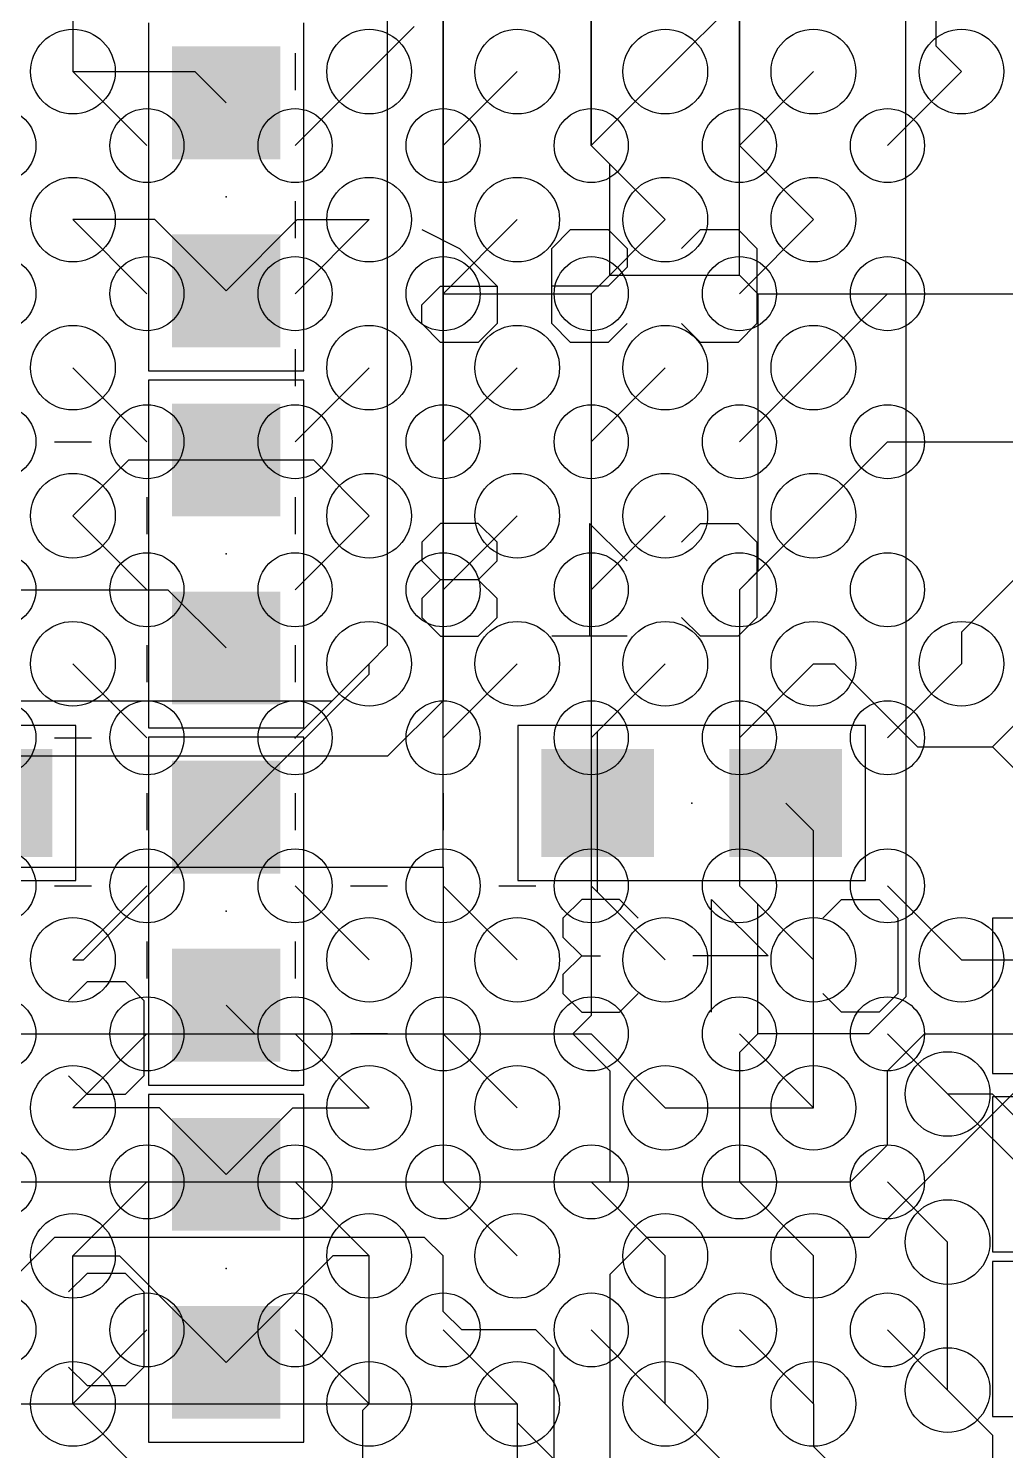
# Model space of a CAD drawing. Extents: x -61 to 136, y 23 to 123.
# Drawn here: x 68.96 to 74.24, y 67.75 to 75.43 of the extents above; entities that cross this region are included whole.
import ezdxf

# ---------------------------------------------------------------- set-up
doc = ezdxf.new("R2010")
doc.units = 0
for name, color, linetype in [('1', 14, 'CONTINUOUS'), ('14', 94, 'CONTINUOUS'), ('15', 54, 'CONTINUOUS'), ('16', 134, 'CONTINUOUS'), ('18', 94, 'CONTINUOUS'), ('23', 251, 'CONTINUOUS'), ('24', 54, 'CONTINUOUS'), ('26', 54, 'CONTINUOUS'), ('3', 214, 'CONTINUOUS'), ('4', 214, 'CONTINUOUS'), ('40', 134, 'CONTINUOUS'), ('41', 14, 'CONTINUOUS')]:
    doc.layers.add(name, color=color, linetype=linetype)

# ---------------------------------------------------------------- blocks, each defined once
blk = doc.blocks.new('RECT')
blk.add_solid([(-0.5, -0.5), (0.5, -0.5), (-0.5, 0.5), (0.5, 0.5)])
blk = doc.blocks.new('PIE')
blk.add_circle((0, 0), 0.5)
blk = doc.blocks.new('ROUNDV')
blk.add_circle((0, 0), 0.5)

msp = doc.modelspace()

# ---------------------------------------------------------------- linework, layer by layer
at = {"layer": '1'}
for p, q in [((69.2, 75.2), (69.6, 74.8)), ((70.8, 75.2), (70.4, 74.8)), ((71.2, 74.8), (71.6, 75.2)), ((72, 74.8), (72.4, 75.2)), ((72.8, 74.8), (73.2, 75.2)), ((73.6, 74.8), (74, 75.2)), ((69.2, 74.4), (69.6, 74)), ((70.8, 74.4), (70.4, 74)), ((71.2, 74), (71.6, 74.4)), ((72.4, 74.4), (72, 74)), ((73.2, 74.4), (72.8, 74)), ((69.6, 73.2), (69.2, 73.6)), ((70.4, 73.2), (70.8, 73.6)), ((71.2, 73.2), (71.6, 73.6)), ((72, 73.2), (72.4, 73.6)), ((72.8, 73.2), (73.2, 73.6)), ((69.6, 72.4), (69.2, 72.8)), ((70.8, 72.8), (70.4, 72.4)), ((71.2, 72.4), (71.6, 72.8)), ((72, 72.4), (72.4, 72.8)), ((72.8, 72.4), (73.2, 72.8)), ((69.6, 71.6), (69.2, 72)), ((70.8, 72), (70.4, 71.6)), ((71.2, 71.6), (71.6, 72)), ((72.4, 72), (72, 71.6)), ((72.8, 71.6), (73.2, 72)), ((74, 72), (73.6, 71.6)), ((69.6, 70.8), (69.2, 70.4)), ((70.4, 70.8), (70.8, 70.4)), ((71.2, 70.8), (71.6, 70.4)), ((72, 70.8), (72.4, 70.4)), ((73.2, 70.4), (72.8, 70.8)), ((73.6, 70.8), (74, 70.4)), ((69.2, 69.6), (69.6, 70)), ((70.8, 69.6), (70.4, 70)), ((71.2, 70), (71.6, 69.6)), ((72.4, 69.6), (72, 70)), ((73.2, 69.6), (72.8, 70)), ((73.6, 70), (73.925, 69.675)), ((69.2, 68.8), (69.6, 69.2)), ((70.8, 68.8), (70.4, 69.2)), ((71.2, 69.2), (71.6, 68.8)), ((72.4, 68.8), (72, 69.2)), ((73.2, 68.8), (72.8, 69.2)), ((73.925, 68.875), (73.6, 69.2)), ((69.2, 68), (69.6, 68.4)), ((70.8, 68), (70.4, 68.4)), ((71.6, 68), (71.2, 68.4)), ((72, 68.4), (72.4, 68)), ((72.8, 68.4), (73.2, 68)), ((73.6, 68.4), (73.925, 68.075))]:
    msp.add_line(p, q, dxfattribs=at)
at = {"layer": '14'}
msp.add_line((72.4, 75.2), (73.6, 76.4), dxfattribs=at)
at = {"layer": '15'}
for p, q in [((71.2, 77.4), (71.2, 71.8)), ((70.9, 72.9), (70.9, 77.2)), ((72, 74.8), (72, 77.1)), ((72.8, 74.1), (72.8, 77.1)), ((71.2, 74), (71.2, 75.5)), ((73.7, 74), (73.7, 75.5)), ((72.1, 74.7), (72, 74.8)), ((72.1, 74.1), (72.1, 74.7)), ((72, 74), (72.1, 74.1)), ((72.1, 74.1), (72.8, 74.1)), ((72.8, 74.1), (72.9, 74)), ((71.2, 74), (72, 74)), ((71.2, 70.9), (71.2, 74)), ((72, 74), (72, 70.1)), ((72.9, 74), (72.9, 72.5)), ((72.9, 74), (73.7, 74)), ((73.7, 74), (73.7, 70.2)), ((70.9, 72.1), (70.9, 72.9)), ((72.9, 72.5), (72.8, 72.4)), ((72.8, 72.4), (72.8, 70.8)), ((70.8, 72), (70.9, 72.1)), ((70.6, 71.8), (70.8, 72)), ((68.4, 71.8), (70.6, 71.8)), ((71.2, 71.8), (70.9, 71.5)), ((70.9, 71.5), (68.4, 71.5)), ((68.8, 70.9), (71.2, 70.9)), ((71.2, 70.9), (71.2, 70)), ((72.8, 70.8), (72.9, 70.7)), ((72.9, 70), (72.9, 70.7)), ((73.7, 70.2), (73.5, 70)), ((71.9, 70), (72, 70.1)), ((68.8, 70), (71.2, 70)), ((71.2, 70), (71.9, 70)), ((71.2, 70), (71.2, 69.2)), ((71.9, 70), (72.1, 69.8)), ((72.9, 70), (72.8, 69.9)), ((73.5, 70), (72.9, 70)), ((73.6, 69.8), (73.8, 70)), ((73.8, 70), (75.1, 70)), ((72.8, 69.9), (72.8, 69.2)), ((72.1, 69.8), (72.1, 69.2)), ((73.6, 69.4), (73.6, 69.8)), ((74.3, 69.7), (73.5, 68.9)), ((73.4, 69.2), (73.6, 69.4)), ((68.0385, 69.2), (72.1, 69.2)), ((68.2, 69.2), (73.4, 69.2)), ((69.1, 68.9), (68.3, 68.1)), ((71.1, 68.9), (69.1, 68.9)), ((71.2, 68.8), (71.1, 68.9)), ((72.3, 68.9), (72.1, 68.7)), ((73.5, 68.9), (72.3, 68.9)), ((71.2, 68.5), (71.2, 68.8)), ((72.1, 68.7), (72.1, 67)), ((71.3, 68.4), (71.2, 68.5)), ((71.7, 68.4), (71.3, 68.4)), ((71.8, 68.3), (71.7, 68.4)), ((71.8, 67.192), (71.8, 68.3))]:
    msp.add_line(p, q, dxfattribs=at)
at = {"layer": '16'}
for p, q in [((72, 75.8788), (72, 75.4038)), ((73.8632, 75.3368), (73.8632, 75.8952)), ((69.2, 75.834), (69.2, 75.2)), ((72.8, 75.7718), (72.8, 75.3968)), ((71.0438, 75.4438), (70.8, 75.2)), ((72, 75.4038), (72, 75)), ((72.8, 75.3968), (72.8, 75)), ((74, 75.2), (73.8632, 75.3368)), ((69.2, 75.2), (69.8594, 75.2)), ((69.8594, 75.2), (70.0278, 75.0316)), ((72, 75), (72, 74.8)), ((72.8, 75), (72.8, 74.8)), ((72, 74.8), (72.4, 74.4)), ((72.8, 74.8), (73.2, 74.4)), ((69.6434, 74.4), (69.2, 74.4)), ((70.0278, 74.0156), (69.6434, 74.4)), ((70.0278, 74.0156), (70.4122, 74.4)), ((70.4122, 74.4), (70.8, 74.4)), ((73.2, 73.6), (73.6, 74)), ((73.6, 74), (73.8, 74)), ((73.8, 74), (74.213, 74)), ((74.213, 74), (74.5646, 74)), ((73.2, 72.8), (73.6, 73.2)), ((73.6, 73.2), (73.8, 73.2)), ((73.8, 73.2), (74.2224, 73.2)), ((74.2224, 73.2), (74.374, 73.2)), ((69.2, 72.8), (69.5012, 73.1012)), ((69.5012, 73.1012), (70.0278, 73.1012)), ((70.0278, 73.1012), (70.4988, 73.1012)), ((70.4988, 73.1012), (70.8, 72.8)), ((74.7014, 72.8726), (74, 72.1712)), ((68, 72.4), (69.713, 72.4)), ((69.713, 72.4), (70.0278, 72.0852)), ((74, 72.1712), (74, 72)), ((70.0278, 71.1708), (70.8, 71.943)), ((70.8, 71.943), (70.8, 72)), ((72.0344, 71.6344), (72.4, 72)), ((73.2, 72), (73.3134, 72)), ((73.3134, 72), (73.7616, 71.5518)), ((74.168, 71.5518), (74.5998, 71.9836)), ((72.0344, 71.247), (72.0344, 71.6344)), ((73.7616, 71.5518), (74.168, 71.5518)), ((74.168, 71.5518), (74.6252, 71.0946)), ((72.0344, 70.7656), (72.0344, 71.247)), ((73.2, 71.0974), (73.0504, 71.247)), ((69.257, 70.4), (70.0278, 71.1708)), ((73.2, 70.4), (73.2, 71.0974)), ((72.4, 70.4), (72.0344, 70.7656)), ((69.2, 70.4), (69.257, 70.4)), ((73.2, 69.6), (73.2, 70.4)), ((74, 70.4), (74.4054, 70.4)), ((70.0278, 70.1548), (70.1826, 70)), ((70.1826, 70), (70.6, 70)), ((70.6, 70), (71, 70)), ((71, 70), (71.4, 70)), ((71.4, 70), (71.8, 70)), ((71.8, 70), (72, 70)), ((72, 70), (72.4, 69.6)), ((73.925, 69.675), (74.1652, 69.675)), ((74.1652, 69.675), (74.5998, 69.2404)), ((69.6682, 69.6), (69.2, 69.6)), ((70.0278, 69.2404), (69.6682, 69.6)), ((70.0278, 69.2404), (70.3874, 69.6)), ((70.3874, 69.6), (70.8, 69.6)), ((72.4, 69.6), (73.2, 69.6)), ((73.925, 68.075), (73.925, 68.875)), ((69.2, 68.8), (69.4522, 68.8)), ((69.4522, 68.8), (70.0278, 68.2244)), ((70.6034, 68.8), (70.0278, 68.2244)), ((70.8, 68.8), (70.6034, 68.8)), ((72.4, 68), (72.4, 68.8)), ((73.2, 68), (73.2, 68.8)), ((73.925, 68.075), (74.168, 67.832)), ((69.2, 68), (69.6614, 67.5386)), ((70.8, 68), (70.7644, 67.9644)), ((70.7644, 67.9644), (70.7644, 67.5386)), ((71.6, 68), (71.6, 67.4396)), ((72.4, 68), (72.6948, 67.7052)), ((73.2, 68), (73.2, 67.77)), ((74.168, 67.832), (74.168, 66.8274)), ((73.2, 67.77), (73.66, 67.31))]:
    msp.add_line(p, q, dxfattribs=at)
at = {"layer": '23'}
msp.add_point((70.4, 71.6), dxfattribs=at)
at = {"layer": '24'}
for p in [(70.0278, 74.5236), (70.0278, 72.5932), (72.5424, 71.247), (70.0278, 70.6628), (70.0278, 68.7324)]:
    msp.add_point(p, dxfattribs=at)
at = {"layer": '26'}
for p, q in [((71.0847, 74.3463), (71.2881, 74.2446)), ((71.7863, 74.2446), (71.888, 74.3463)), ((71.888, 74.3463), (72.0914, 74.3463)), ((72.0914, 74.3463), (72.1931, 74.2446)), ((72.488, 74.2446), (72.5897, 74.3463)), ((72.5897, 74.3463), (72.793, 74.3463)), ((72.793, 74.3463), (72.8947, 74.2446)), ((71.2881, 74.2446), (71.4914, 74.0413)), ((71.7863, 73.8379), (71.7863, 74.2446)), ((72.1931, 74.2446), (72.1931, 74.1429)), ((72.8947, 74.2446), (72.8947, 73.8379)), ((72.1931, 74.1429), (72.0914, 74.0413)), ((71.0847, 73.9396), (71.1864, 74.0413)), ((71.1864, 74.0413), (71.4914, 74.0413)), ((71.4914, 74.0413), (71.4914, 73.8379)), ((72.0914, 74.0413), (71.7863, 74.0413)), ((71.0847, 73.8379), (71.0847, 73.9396)), ((71.1864, 73.7362), (71.0847, 73.8379)), ((71.4914, 73.8379), (71.3898, 73.7362)), ((71.888, 73.7362), (71.7863, 73.8379)), ((72.1931, 73.8379), (72.0914, 73.7362)), ((72.5897, 73.7362), (72.488, 73.8379)), ((72.8947, 73.8379), (72.793, 73.7362)), ((71.3898, 73.7362), (71.1864, 73.7362)), ((72.0914, 73.7362), (71.888, 73.7362)), ((72.793, 73.7362), (72.5897, 73.7362)), ((71.1864, 72.7588), (71.0847, 72.6571)), ((71.3898, 72.7588), (71.1864, 72.7588)), ((71.4914, 72.6571), (71.3898, 72.7588)), ((72.1931, 72.5554), (71.9897, 72.7588)), ((71.9897, 72.7588), (71.9897, 72.1487)), ((72.488, 72.6571), (72.5897, 72.7588)), ((72.5897, 72.7588), (72.793, 72.7588)), ((72.793, 72.7588), (72.8947, 72.6571)), ((71.0847, 72.6571), (71.0847, 72.5554)), ((71.4914, 72.5554), (71.4914, 72.6571)), ((72.8947, 72.6571), (72.8947, 72.2504)), ((71.0847, 72.5554), (71.1864, 72.4538)), ((71.3898, 72.4538), (71.4914, 72.5554)), ((71.1864, 72.4538), (71.0847, 72.3521)), ((71.3898, 72.4538), (71.1864, 72.4538)), ((71.4914, 72.3521), (71.3898, 72.4538)), ((71.0847, 72.3521), (71.0847, 72.2504)), ((71.4914, 72.2504), (71.4914, 72.3521)), ((71.0847, 72.2504), (71.1864, 72.1487)), ((71.3898, 72.1487), (71.4914, 72.2504)), ((72.5897, 72.1487), (72.488, 72.2504)), ((72.8947, 72.2504), (72.793, 72.1487)), ((71.1864, 72.1487), (71.3898, 72.1487)), ((72.1931, 72.1487), (71.7863, 72.1487)), ((72.793, 72.1487), (72.5897, 72.1487)), ((71.9484, 70.7268), (71.8467, 70.6251)), ((72.1518, 70.7268), (71.9484, 70.7268)), ((72.2534, 70.6251), (72.1518, 70.7268)), ((72.65, 70.1167), (72.65, 70.7268)), ((72.65, 70.7268), (72.9551, 70.4218)), ((73.25, 70.6251), (73.3517, 70.7268)), ((73.3517, 70.7268), (73.555, 70.7268)), ((73.555, 70.7268), (73.6567, 70.6251)), ((71.8467, 70.6251), (71.8467, 70.5234)), ((73.6567, 70.6251), (73.6567, 70.2184)), ((71.8467, 70.5234), (71.9484, 70.4218)), ((71.9484, 70.4218), (71.8467, 70.3201)), ((71.9484, 70.4218), (72.0501, 70.4218)), ((72.9551, 70.4218), (72.5483, 70.4218)), ((71.8467, 70.3201), (71.8467, 70.2184)), ((69.1766, 70.1806), (69.2782, 70.2823)), ((69.2782, 70.2823), (69.4816, 70.2823)), ((69.4816, 70.2823), (69.5833, 70.1806)), ((69.5833, 70.1806), (69.5833, 69.7739)), ((71.8467, 70.2184), (71.9484, 70.1167)), ((72.1518, 70.1167), (72.2534, 70.2184)), ((73.3517, 70.1167), (73.25, 70.2184)), ((73.6567, 70.2184), (73.555, 70.1167)), ((71.9484, 70.1167), (72.1518, 70.1167)), ((73.555, 70.1167), (73.3517, 70.1167)), ((69.2782, 69.6722), (69.1766, 69.7739)), ((69.5833, 69.7739), (69.4816, 69.6722)), ((69.4816, 69.6722), (69.2782, 69.6722)), ((69.1766, 68.6058), (69.2782, 68.7075)), ((69.2782, 68.7075), (69.4816, 68.7075)), ((69.4816, 68.7075), (69.5833, 68.6058)), ((69.5833, 68.6058), (69.5833, 68.1991)), ((69.2782, 68.0974), (69.1766, 68.1991)), ((69.5833, 68.1991), (69.4816, 68.0974)), ((69.4816, 68.0974), (69.2782, 68.0974))]:
    msp.add_line(p, q, dxfattribs=at)
at = {"layer": '3'}
for p, q in [((69.2, 68), (69.2, 68.8)), ((70.8, 68), (70.8, 68.8)), ((68.4, 68), (69.2, 68)), ((69.2, 68), (70.8, 68)), ((70.8, 68), (71.6, 68)), ((71.6, 68), (71.6, 67.9)), ((71.6, 67.9), (72.3, 67.2))]:
    msp.add_line(p, q, dxfattribs=at)
at = {"layer": '4'}
msp.add_line((73.925, 69.675), (75.02, 68.58), dxfattribs=at)
at = {"layer": '40'}
for p, q in [((69.6087, 75.4634), (69.6087, 73.5838)), ((70.4469, 73.5838), (70.4469, 75.4634)), ((69.6087, 73.5838), (70.4469, 73.5838)), ((69.6087, 73.533), (69.6087, 71.6534)), ((70.4469, 73.533), (69.6087, 73.533)), ((70.4469, 71.6534), (70.4469, 73.533)), ((69.215, 71.6661), (67.3354, 71.6661)), ((69.215, 70.8279), (69.215, 71.6661)), ((69.6087, 71.6534), (70.4469, 71.6534)), ((73.4822, 71.6661), (71.6026, 71.6661)), ((71.6026, 71.6661), (71.6026, 70.8279)), ((73.4822, 70.8279), (73.4822, 71.6661)), ((69.6087, 71.6026), (69.6087, 69.723)), ((70.4469, 71.6026), (69.6087, 71.6026)), ((70.4469, 69.723), (70.4469, 71.6026)), ((67.3354, 70.8279), (69.215, 70.8279)), ((71.6026, 70.8279), (73.4822, 70.8279)), ((76.0476, 70.6247), (74.168, 70.6247)), ((74.168, 70.6247), (74.168, 69.7865)), ((74.168, 69.7865), (76.0476, 69.7865)), ((69.6087, 69.723), (70.4469, 69.723)), ((69.6087, 69.6722), (69.6087, 67.7926)), ((70.4469, 69.6722), (69.6087, 69.6722)), ((70.4469, 67.7926), (70.4469, 69.6722)), ((76.0476, 69.6595), (74.168, 69.6595)), ((74.168, 69.6595), (74.168, 68.8213)), ((74.168, 68.8213), (76.0476, 68.8213)), ((76.0476, 68.7705), (74.168, 68.7705)), ((74.168, 68.7705), (74.168, 67.9323)), ((74.168, 67.9323), (76.0476, 67.9323)), ((69.6087, 67.7926), (70.4469, 67.7926))]:
    msp.add_line(p, q, dxfattribs=at)
at = {"layer": '41'}
for p, q in [((70.4, 75.3), (70.4, 75.1)), ((71.2, 75.3), (71.2, 75.1)), ((70.4, 74.5), (70.4, 74.3)), ((71.2, 74.5), (71.2, 74.3)), ((70.4, 73.7), (70.4, 73.5)), ((71.2, 73.7), (71.2, 73.5)), ((69.1, 73.2), (69.3, 73.2)), ((69.6, 72.9), (69.6, 72.7)), ((70.4, 72.9), (70.4, 72.7)), ((71.2, 72.9), (71.2, 72.7)), ((72, 72.9), (72, 72.7)), ((69.1, 72.4), (69.3, 72.4)), ((69.6, 72.1), (69.6, 71.9)), ((70.4, 72.1), (70.4, 71.9)), ((71.2, 72.1), (71.2, 71.9)), ((72, 72.1), (72, 71.9)), ((69.1, 71.6), (69.3, 71.6)), ((69.6, 71.3), (69.6, 71.1)), ((70.4, 71.3), (70.4, 71.1)), ((71.2, 71.3), (71.2, 71.1)), ((72, 71.3), (72, 71.1)), ((69.1, 70.8), (69.3, 70.8)), ((70.7, 70.8), (70.9, 70.8)), ((71.5, 70.8), (71.7, 70.8)), ((69.6, 70.5), (69.6, 70.3)), ((70.4, 70.5), (70.4, 70.3)), ((71.2, 70.5), (71.2, 70.3)), ((69.1, 70), (69.3, 70)), ((70.9, 70), (70.7, 70)), ((71.2, 69.7), (71.2, 69.5))]:
    msp.add_line(p, q, dxfattribs=at)

# ---------------------------------------------------------------- block references
at = {"layer": '1', "xscale": 0.4, "yscale": 0.4}
for p in [(68.8, 74.8), (69.6, 74.8), (70.4, 74.8), (71.2, 74.8), (72, 74.8), (72.8, 74.8), (73.6, 74.8), (68.8, 74), (69.6, 74), (70.4, 74), (71.2, 74), (72, 74), (72.8, 74), (73.6, 74), (68.8, 73.2), (69.6, 73.2), (70.4, 73.2), (71.2, 73.2), (72, 73.2), (72.8, 73.2), (73.6, 73.2), (68.8, 72.4), (69.6, 72.4), (70.4, 72.4), (71.2, 72.4), (72, 72.4), (72.8, 72.4), (73.6, 72.4), (68.8, 71.6), (69.6, 71.6), (70.4, 71.6), (71.2, 71.6), (72, 71.6), (72.8, 71.6), (73.6, 71.6), (68.8, 70.8), (69.6, 70.8), (70.4, 70.8), (71.2, 70.8), (72, 70.8), (72.8, 70.8), (73.6, 70.8), (68.8, 70), (69.6, 70), (70.4, 70), (71.2, 70), (72, 70), (72.8, 70), (73.6, 70), (68.8, 69.2), (69.6, 69.2), (70.4, 69.2), (71.2, 69.2), (72, 69.2), (72.8, 69.2), (73.6, 69.2), (68.8, 68.4), (69.6, 68.4), (70.4, 68.4), (71.2, 68.4), (72, 68.4), (72.8, 68.4), (73.6, 68.4)]:
    msp.add_blockref('PIE', p, dxfattribs=at)
at = {"layer": '16', "xscale": 0.6096, "yscale": 0.5842}
for p, rotation in [((70.0278, 75.0316), 90), ((70.0278, 74.0156), 90), ((70.0278, 73.1012), 270), ((70.0278, 72.0852), 270), ((68.7832, 71.247), 180), ((70.0278, 71.1708), 270), ((70.0278, 70.1548), 270), ((70.0278, 69.2404), 270), ((70.0278, 68.2244), 270)]:
    msp.add_blockref('RECT', p, dxfattribs=dict(at, rotation=rotation))
for p in [(72.0344, 71.247), (73.0504, 71.247)]:
    msp.add_blockref('RECT', p, dxfattribs=at)
at = {"layer": '18', "xscale": 0.4572, "yscale": 0.4572}
for p in [(69.2, 75.2), (69.2, 75.2), (69.2, 75.2), (69.2, 75.2), (69.2, 75.2), (69.2, 75.2), (69.2, 75.2), (69.2, 75.2), (70.8, 75.2), (70.8, 75.2), (70.8, 75.2), (70.8, 75.2), (70.8, 75.2), (70.8, 75.2), (70.8, 75.2), (70.8, 75.2), (71.6, 75.2), (71.6, 75.2), (71.6, 75.2), (71.6, 75.2), (71.6, 75.2), (71.6, 75.2), (71.6, 75.2), (71.6, 75.2), (72.4, 75.2), (72.4, 75.2), (72.4, 75.2), (72.4, 75.2), (72.4, 75.2), (72.4, 75.2), (72.4, 75.2), (72.4, 75.2), (73.2, 75.2), (73.2, 75.2), (73.2, 75.2), (73.2, 75.2), (73.2, 75.2), (73.2, 75.2), (73.2, 75.2), (73.2, 75.2), (74, 75.2), (74, 75.2), (74, 75.2), (74, 75.2), (74, 75.2), (74, 75.2), (74, 75.2), (74, 75.2), (69.2, 74.4), (69.2, 74.4), (69.2, 74.4), (69.2, 74.4), (69.2, 74.4), (69.2, 74.4), (69.2, 74.4), (69.2, 74.4), (70.8, 74.4), (70.8, 74.4), (70.8, 74.4), (70.8, 74.4), (70.8, 74.4), (70.8, 74.4), (70.8, 74.4), (70.8, 74.4), (71.6, 74.4), (71.6, 74.4), (71.6, 74.4), (71.6, 74.4), (71.6, 74.4), (71.6, 74.4), (71.6, 74.4), (71.6, 74.4), (72.4, 74.4), (72.4, 74.4), (72.4, 74.4), (72.4, 74.4), (72.4, 74.4), (72.4, 74.4), (72.4, 74.4), (72.4, 74.4), (73.2, 74.4), (73.2, 74.4), (73.2, 74.4), (73.2, 74.4), (73.2, 74.4), (73.2, 74.4), (73.2, 74.4), (73.2, 74.4), (69.2, 73.6), (69.2, 73.6), (69.2, 73.6), (69.2, 73.6), (69.2, 73.6), (69.2, 73.6), (69.2, 73.6), (69.2, 73.6), (70.8, 73.6), (70.8, 73.6), (70.8, 73.6), (70.8, 73.6), (70.8, 73.6), (70.8, 73.6), (70.8, 73.6), (70.8, 73.6), (71.6, 73.6), (71.6, 73.6), (71.6, 73.6), (71.6, 73.6), (71.6, 73.6), (71.6, 73.6), (71.6, 73.6), (71.6, 73.6), (72.4, 73.6), (72.4, 73.6), (72.4, 73.6), (72.4, 73.6), (72.4, 73.6), (72.4, 73.6), (72.4, 73.6), (72.4, 73.6), (73.2, 73.6), (73.2, 73.6), (73.2, 73.6), (73.2, 73.6), (73.2, 73.6), (73.2, 73.6), (73.2, 73.6), (73.2, 73.6), (69.2, 72.8), (69.2, 72.8), (69.2, 72.8), (69.2, 72.8), (69.2, 72.8), (69.2, 72.8), (69.2, 72.8), (69.2, 72.8), (70.8, 72.8), (70.8, 72.8), (70.8, 72.8), (70.8, 72.8), (70.8, 72.8), (70.8, 72.8), (70.8, 72.8), (70.8, 72.8), (71.6, 72.8), (71.6, 72.8), (71.6, 72.8), (71.6, 72.8), (71.6, 72.8), (71.6, 72.8), (71.6, 72.8), (71.6, 72.8), (72.4, 72.8), (72.4, 72.8), (72.4, 72.8), (72.4, 72.8), (72.4, 72.8), (72.4, 72.8), (72.4, 72.8), (72.4, 72.8), (73.2, 72.8), (73.2, 72.8), (73.2, 72.8), (73.2, 72.8), (73.2, 72.8), (73.2, 72.8), (73.2, 72.8), (73.2, 72.8), (69.2, 72), (69.2, 72), (69.2, 72), (69.2, 72), (69.2, 72), (69.2, 72), (69.2, 72), (69.2, 72), (70.8, 72), (70.8, 72), (70.8, 72), (70.8, 72), (70.8, 72), (70.8, 72), (70.8, 72), (70.8, 72), (71.6, 72), (71.6, 72), (71.6, 72), (71.6, 72), (71.6, 72), (71.6, 72), (71.6, 72), (71.6, 72), (72.4, 72), (72.4, 72), (72.4, 72), (72.4, 72), (72.4, 72), (72.4, 72), (72.4, 72), (72.4, 72), (73.2, 72), (73.2, 72), (73.2, 72), (73.2, 72), (73.2, 72), (73.2, 72), (73.2, 72), (73.2, 72), (74, 72), (74, 72), (74, 72), (74, 72), (74, 72), (74, 72), (74, 72), (74, 72), (69.2, 70.4), (69.2, 70.4), (69.2, 70.4), (69.2, 70.4), (69.2, 70.4), (69.2, 70.4), (69.2, 70.4), (69.2, 70.4), (70.8, 70.4), (70.8, 70.4), (70.8, 70.4), (70.8, 70.4), (70.8, 70.4), (70.8, 70.4), (70.8, 70.4), (70.8, 70.4), (71.6, 70.4), (71.6, 70.4), (71.6, 70.4), (71.6, 70.4), (71.6, 70.4), (71.6, 70.4), (71.6, 70.4), (71.6, 70.4), (72.4, 70.4), (72.4, 70.4), (72.4, 70.4), (72.4, 70.4), (72.4, 70.4), (72.4, 70.4), (72.4, 70.4), (72.4, 70.4), (73.2, 70.4), (73.2, 70.4), (73.2, 70.4), (73.2, 70.4), (73.2, 70.4), (73.2, 70.4), (73.2, 70.4), (73.2, 70.4), (74, 70.4), (74, 70.4), (74, 70.4), (74, 70.4), (74, 70.4), (74, 70.4), (74, 70.4), (74, 70.4), (73.925, 69.675), (73.925, 69.675), (73.925, 69.675), (73.925, 69.675), (73.925, 69.675), (73.925, 69.675), (73.925, 69.675), (73.925, 69.675), (69.2, 69.6), (69.2, 69.6), (69.2, 69.6), (69.2, 69.6), (69.2, 69.6), (69.2, 69.6), (69.2, 69.6), (69.2, 69.6), (70.8, 69.6), (70.8, 69.6), (70.8, 69.6), (70.8, 69.6), (70.8, 69.6), (70.8, 69.6), (70.8, 69.6), (70.8, 69.6), (71.6, 69.6), (71.6, 69.6), (71.6, 69.6), (71.6, 69.6), (71.6, 69.6), (71.6, 69.6), (71.6, 69.6), (71.6, 69.6), (72.4, 69.6), (72.4, 69.6), (72.4, 69.6), (72.4, 69.6), (72.4, 69.6), (72.4, 69.6), (72.4, 69.6), (72.4, 69.6), (73.2, 69.6), (73.2, 69.6), (73.2, 69.6), (73.2, 69.6), (73.2, 69.6), (73.2, 69.6), (73.2, 69.6), (73.2, 69.6), (73.925, 68.875), (73.925, 68.875), (73.925, 68.875), (73.925, 68.875), (73.925, 68.875), (73.925, 68.875), (73.925, 68.875), (73.925, 68.875), (69.2, 68.8), (69.2, 68.8), (69.2, 68.8), (69.2, 68.8), (69.2, 68.8), (69.2, 68.8), (69.2, 68.8), (69.2, 68.8), (70.8, 68.8), (70.8, 68.8), (70.8, 68.8), (70.8, 68.8), (70.8, 68.8), (70.8, 68.8), (70.8, 68.8), (70.8, 68.8), (71.6, 68.8), (71.6, 68.8), (71.6, 68.8), (71.6, 68.8), (71.6, 68.8), (71.6, 68.8), (71.6, 68.8), (71.6, 68.8), (72.4, 68.8), (72.4, 68.8), (72.4, 68.8), (72.4, 68.8), (72.4, 68.8), (72.4, 68.8), (72.4, 68.8), (72.4, 68.8), (73.2, 68.8), (73.2, 68.8), (73.2, 68.8), (73.2, 68.8), (73.2, 68.8), (73.2, 68.8), (73.2, 68.8), (73.2, 68.8), (73.925, 68.075), (73.925, 68.075), (73.925, 68.075), (73.925, 68.075), (73.925, 68.075), (73.925, 68.075), (73.925, 68.075), (73.925, 68.075), (69.2, 68), (69.2, 68), (69.2, 68), (69.2, 68), (69.2, 68), (69.2, 68), (69.2, 68), (69.2, 68), (70.8, 68), (70.8, 68), (70.8, 68), (70.8, 68), (70.8, 68), (70.8, 68), (70.8, 68), (70.8, 68), (71.6, 68), (71.6, 68), (71.6, 68), (71.6, 68), (71.6, 68), (71.6, 68), (71.6, 68), (71.6, 68), (72.4, 68), (72.4, 68), (72.4, 68), (72.4, 68), (72.4, 68), (72.4, 68), (72.4, 68), (72.4, 68), (73.2, 68), (73.2, 68), (73.2, 68), (73.2, 68), (73.2, 68), (73.2, 68), (73.2, 68), (73.2, 68)]:
    msp.add_blockref('ROUNDV', p, dxfattribs=at)

doc.saveas('drawing.dxf')
